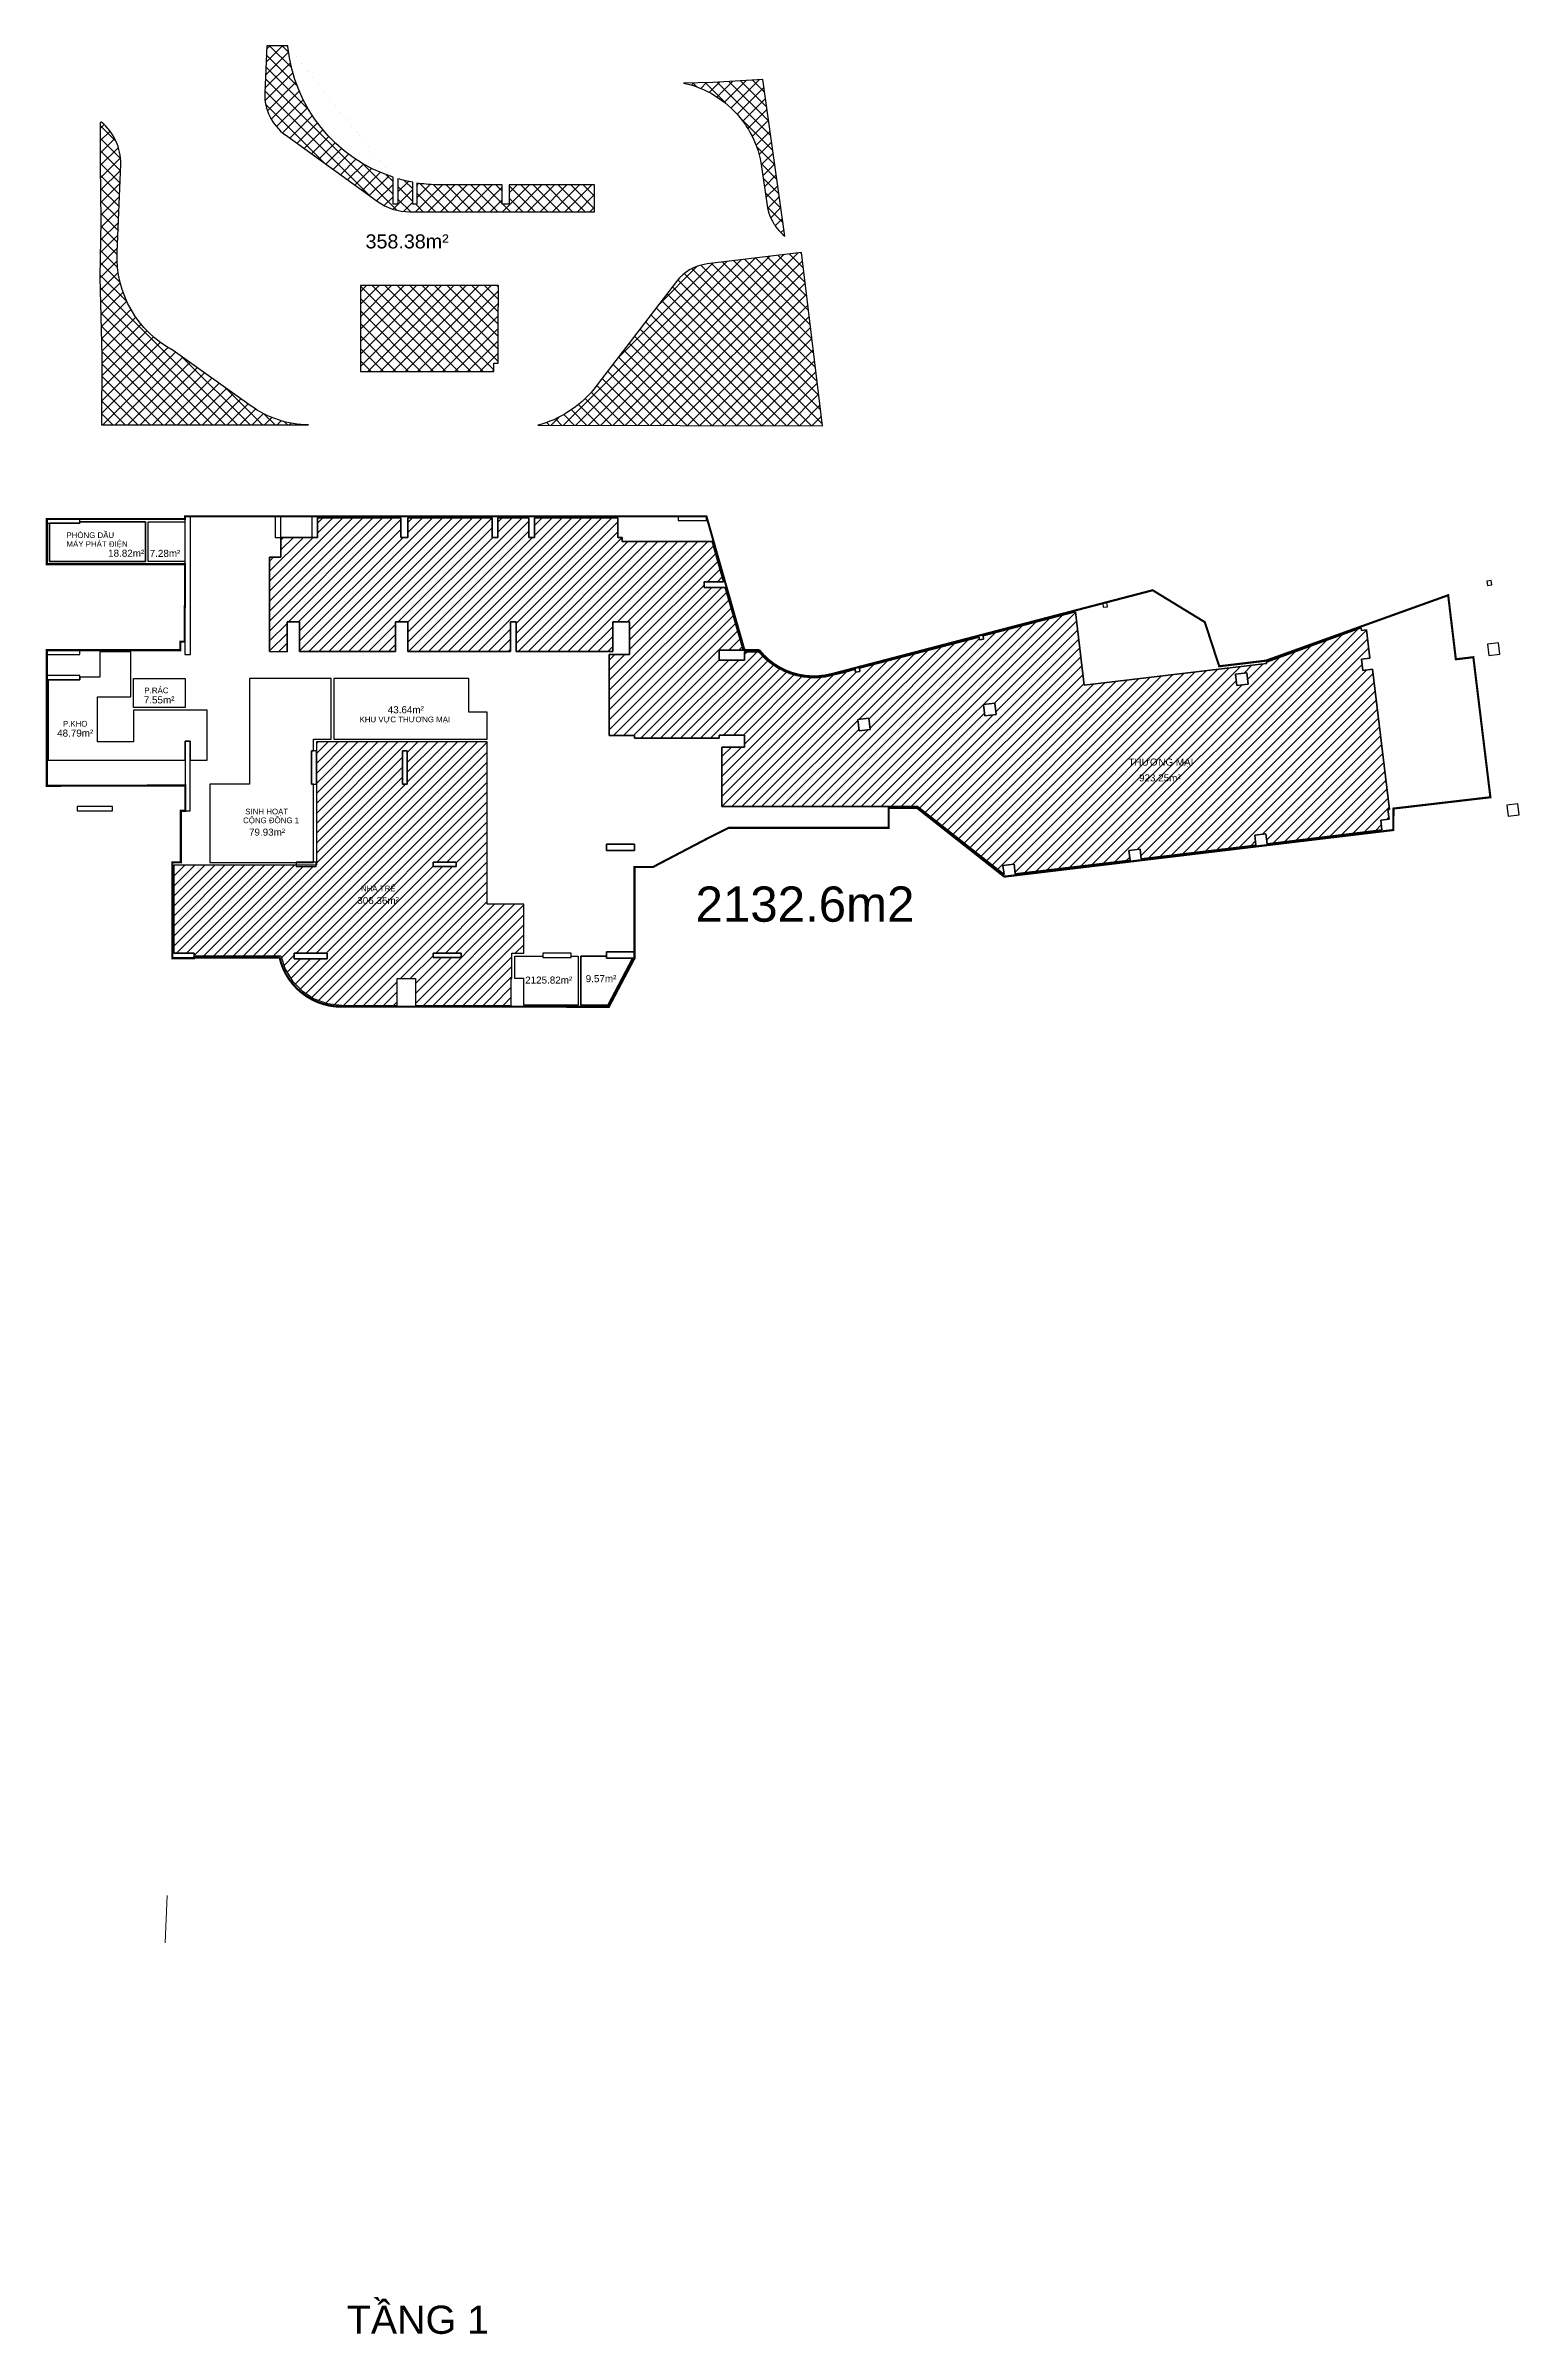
# Model space of a CAD drawing. Header units: millimetres. Extents: x -1033108 to 51274, y -86347 to 92949.
# Drawn here: x -673947 to -569402, y -86347 to 76025 of the extents above; entities that cross this region are included whole.
import ezdxf
from ezdxf.enums import TextEntityAlignment as Align

# ---------------------------------------------------------------- set-up
doc = ezdxf.new("R2010")
doc.units = ezdxf.units.MM
doc.header["$MEASUREMENT"] = 0
doc.linetypes.add('Hidden 1_8_', pattern=[4.7625, 3.175, -1.5875])
doc.layers.add('CHU', color=181, linetype='Continuous', lineweight=5)
doc.layers.add('NET-THAY', color=2, linetype='Continuous', lineweight=9)
doc.layers.add('DT 1', color=230, linetype='Continuous')
doc.layers.add('DT CH', color=5, linetype='Continuous')
doc.styles.add('Arial_3', font='arial_0.ttf', dxfattribs={"height": 400})
doc.styles.add('Arial_4', font='arial_0.ttf', dxfattribs={"height": 500})
doc.styles.add('Arial_6', font='arial_0.ttf', dxfattribs={"height": 440})
doc.styles.get("Standard").update_dxf_attribs({"font": 'arial_0.ttf'})
pattern_1 = [(45, (-477314.2, -65464.6), (-353.5534, 353.5534), [])]

msp = doc.modelspace()

# ---------------------------------------------------------------- hatches: boundary and pattern name
at = {"layer": 'DT 1'}
h = msp.add_hatch(dxfattribs=at)
h.set_pattern_fill('ANSI37', color=256, scale=5000)
h.set_pattern_definition([(45, (0, 219640.1), (-441.94174, 441.94174), []), (135, (0, 219640.1), (-441.94174, -441.94174), [])])
h.paths.add_polyline_path([(-620334, 61348), (-627008, 60548, 0.2018628), (-629187, 59308), (-635059, 51660, -0.1571411), (-639043, 49094), (-618842, 49064)])
h.paths.add_polyline_path([(-641849, 56015), (-641824, 59015), (-651624, 59015), (-651624, 52915), (-649274, 52915), (-642149, 52905), (-642149, 53515), (-641849, 53515)])
h.paths.add_polyline_path([(-655304, 49118, -0.1516955), (-659369, 50456), (-664898, 54396, -0.2882316), (-668884, 61354), (-668627, 67617, 0.2292225), (-669991, 70609), (-670082, 70581), (-670076, 67574), (-670042, 63604), (-670110, 59610), (-669961, 54008), (-669985, 49140)])
edge = h.paths.add_edge_path()
edge.add_line((-641560, 66153), (-646279, 66159))
edge.add_arc((-645863, 77566), 11414, 261.19761, 267.91217, ccw=False)
edge.add_line((-647610, 66286), (-647610, 64775))
edge.add_line((-647610, 64775), (-647910, 64775))
edge.add_line((-647910, 64775), (-647910, 66338))
edge.add_arc((-645878, 77210), 11061, 253.81915, 259.41081, ccw=False)
edge.add_line((-648960, 66588), (-648960, 64775))
edge.add_line((-648960, 64775), (-649310, 64775))
edge.add_line((-649310, 64775), (-649310, 66696))
edge.add_arc((-645910, 77073), 10920, 185.82554, 251.85864, ccw=False)
edge.add_line((-656774, 75965), (-656774, 76025))
edge.add_line((-656774, 76025), (-658271, 76025))
edge.add_line((-658271, 76025), (-658409, 72681))
edge.add_arc((-654918, 72539), 3494, 177.67367, 234.49034)
edge.add_line((-656948, 69695), (-650444, 64993))
edge.add_arc((-648117, 68246), 4000, 234.43368, 270)
edge.add_line((-648117, 64246), (-635010, 64246))
edge.add_line((-635010, 64246), (-635010, 64775))
edge.add_line((-635010, 64775), (-635010, 66153))
edge.add_line((-635010, 66153), (-641060, 66153))
edge.add_line((-641060, 66153), (-641060, 64775))
edge.add_line((-641060, 64775), (-641560, 64775))
edge.add_line((-641560, 64775), (-641560, 66153))
h.paths.add_polyline_path([(-621498, 62514), (-621498, 62514), (-623077, 73639), (-626623, 73418), (-628692, 73382), (-628364, 73303), (-628084, 73223), (-627808, 73131), (-627536, 73028), (-627268, 72914), (-627006, 72789), (-626745, 72652), (-626488, 72502), (-626236, 72341), (-625992, 72170), (-625755, 71989), (-625526, 71798), (-625306, 71598), (-625093, 71389), (-624890, 71170), (-624696, 70944), (-624512, 70709), (-624309, 70423), (-624246, 70329), (-624097, 70092), (-623959, 69850), (-623831, 69606), (-623714, 69361), (-623605, 69105), (-623502, 68836), (-623410, 68561), (-623329, 68281), (-623259, 67998), (-623201, 67713), (-623155, 67425), (-622767, 64700), (-622730, 64494), (-622689, 64320), (-622639, 64149), (-622574, 63967), (-622499, 63788), (-622434, 63654), (-622392, 63573), (-622346, 63491), (-622291, 63399), (-622248, 63332), (-622166, 63210), (-622048, 63056), (-621923, 62909), (-621777, 62758), (-621641, 62632), (-621498, 62514)])
at = {"layer": 'DT CH'}
h = msp.add_hatch(dxfattribs=at)
h.set_pattern_fill('AL_TUONG', color=256, scale=5)
h.set_pattern_definition(pattern_1)
h.paths.add_polyline_path([(-579805, 31786), (-580501, 31703), (-580597, 32497), (-580001, 32568), (-580241, 34574), (-580588, 34532), (-580611, 34728), (-587336, 32286), (-587329, 32199), (-600267, 30649), (-600891, 35856), (-607433, 34151), (-607406, 33920), (-607703, 33885), (-607726, 34075), (-616223, 31861), (-616195, 31624), (-616493, 31588), (-616516, 31785), (-617203, 31581), (-618146, 31360), (-618643, 31252), (-619151, 31193), (-619661, 31195), (-620169, 31238), (-620668, 31341), (-621158, 31485), (-621627, 31685), (-622078, 31922), (-622498, 32212), (-622894, 32534), (-623374, 33032), (-624372, 33032), (-624372, 32442), (-626172, 32442), (-626172, 33142), (-624476, 33142), (-625740, 37592), (-627242, 37592), (-627242, 37992), (-625854, 37992), (-626664, 40842), (-633047, 40842), (-633047, 41142), (-633347, 41142), (-633347, 42526), (-639272, 42526), (-639272, 41142), (-639672, 41142), (-639672, 42526), (-641872, 42526), (-641872, 41142), (-642272, 41142), (-642272, 42526), (-648247, 42526), (-648247, 41142), (-648747, 41142), (-648747, 42526), (-654672, 42526), (-654672, 41142), (-654672, 41142), (-655072, 41142), (-657272, 41142), (-657272, 39732), (-658072, 39732), (-658072, 33042), (-656822, 33032), (-656822, 35142), (-655947, 35142), (-655947, 33042), (-649122, 33042), (-649122, 35142), (-648247, 35142), (-648247, 33042), (-640972, 33042), (-640972, 35142), (-640572, 35142), (-640572, 33042), (-633722, 33042), (-633722, 35142), (-632522, 35142), (-632522, 32842), (-633972, 32842), (-633972, 27092), (-632172, 27092), (-632172, 26892), (-626173, 26892), (-626173, 27117), (-624372, 27117), (-624373, 26267), (-625973, 26267), (-625973, 22042), (-612101, 22042), (-605958, 17214), (-606040, 17867), (-605242, 17963), (-605159, 17268), (-597017, 18243), (-597101, 18938), (-596306, 19033), (-596223, 18338), (-588081, 19313), (-588164, 20008), (-587370, 20104), (-587287, 19409), (-579145, 20384), (-579229, 21079), (-578633, 21150), (-578716, 21835), (-578617, 21847)])
h.paths.add_polyline_path([(-615546, 28311), (-616340, 28216), (-616245, 27421), (-615451, 27516)], flags=16)
h.paths.add_polyline_path([(-606610, 29381), (-607404, 29286), (-607309, 28492), (-606515, 28587)], flags=16)
h.paths.add_polyline_path([(-588738, 31522), (-589532, 31427), (-589437, 30633), (-588643, 30728)], flags=16)
h = msp.add_hatch(dxfattribs=at)
h.set_pattern_fill('AL_TUONG', color=256, scale=5)
h.set_pattern_definition(pattern_1)
h.paths.add_polyline_path([(-642622, 26632), (-654747, 26632), (-654747, 25992), (-654747, 25992), (-654747, 23642), (-654747, 17883), (-654772, 17792), (-656172, 17792), (-656172, 17883), (-664866, 17883), (-664866, 11642), (-663421, 11642), (-663421, 11447), (-657260, 11447), (-656953, 10503), (-656436, 9649), (-655742, 8936), (-654903, 8397), (-653964, 8061), (-652974, 7947), (-652872, 7938), (-649022, 7938), (-649022, 9842), (-647722, 9842), (-647722, 7938), (-640922, 7938), (-640922, 9842), (-640872, 9842), (-640872, 11632), (-640022, 11632), (-640022, 15112), (-642622, 15112)])
h.paths.add_polyline_path([(-644472, 11342), (-644472, 11642), (-646472, 11642), (-646472, 11342)], flags=16)
h.paths.add_polyline_path([(-656322, 11642), (-656322, 11242), (-653972, 11242), (-653972, 11642)], flags=16)
h.paths.add_polyline_path([(-648297, 25992), (-648647, 25992), (-648647, 23642), (-648297, 23642)], flags=16)
h.paths.add_polyline_path([(-644822, 17792), (-644822, 18092), (-646472, 18092), (-646472, 17792)], flags=16)

# ---------------------------------------------------------------- linework, layer by layer
at = {"layer": 'DT 1'}
for points in [[(-641560, 66153), (-646279, 66159, -0.0293062), (-647610, 66286), (-647610, 64775), (-647910, 64775), (-647910, 66338, -0.0244031), (-648960, 66588), (-648960, 64775), (-649310, 64775), (-649310, 66696, -0.2963706), (-656774, 75965), (-656774, 76025), (-658271, 76025), (-658409, 72681, 0.2531163), (-656948, 69695), (-650444, 64993, 0.1564453), (-648117, 64246), (-635010, 64246), (-635010, 64775), (-635010, 66153), (-641060, 66153), (-641060, 64775), (-641560, 64775)], [(-664898, 54396, -0.2882316), (-668884, 61354), (-668627, 67617, 0.2292225), (-669991, 70609), (-670082, 70581), (-670076, 67574), (-670042, 63604), (-670110, 59610), (-669961, 54008), (-669985, 49140), (-655304, 49118, -0.1516955), (-659369, 50456), (-664898, 54396, -0.2882316)], [(-620334, 61348), (-627008, 60548, 0.2018628), (-629187, 59308), (-635059, 51660, -0.1571411), (-639043, 49094), (-618842, 49064), (-620334, 61348)]]:
    msp.add_lwpolyline(points, format="xyb", close=True, dxfattribs=at)
for points in [[(-621498, 62514), (-621498, 62514), (-623077, 73639), (-626623, 73418), (-628692, 73382), (-628364, 73303), (-628084, 73223), (-627808, 73131), (-627536, 73028), (-627268, 72914), (-627006, 72789), (-626745, 72652), (-626488, 72502), (-626236, 72341), (-625992, 72170), (-625755, 71989), (-625526, 71798), (-625306, 71598), (-625093, 71389), (-624890, 71170), (-624696, 70944), (-624512, 70709), (-624309, 70423), (-624246, 70329), (-624097, 70092), (-623959, 69850), (-623831, 69606), (-623714, 69361), (-623605, 69105), (-623502, 68836), (-623410, 68561), (-623329, 68281), (-623259, 67998), (-623201, 67713), (-623155, 67425), (-622767, 64700), (-622730, 64494), (-622689, 64320), (-622639, 64149), (-622574, 63967), (-622499, 63788), (-622434, 63654), (-622392, 63573), (-622346, 63491), (-622291, 63399), (-622248, 63332), (-622166, 63210), (-622048, 63056), (-621923, 62909), (-621777, 62758), (-621641, 62632), (-621498, 62514)], [(-641824, 59015), (-651624, 59015), (-651624, 52915), (-649274, 52915), (-642149, 52905), (-642149, 53515), (-641849, 53515), (-641849, 56015), (-641824, 59015)], [(-666872, 42242), (-671522, 42242), (-671522, 42142), (-673672, 42142), (-673672, 39442), (-666872, 39442)], [(-666672, 42242), (-664072, 42242), (-664072, 39442), (-666672, 39442)], [(-636672, 11432), (-636172, 11432), (-636172, 7942), (-640020, 7942), (-640020, 9842), (-640672, 9842), (-640672, 11432), (-638672, 11432), (-638672, 11342), (-636672, 11342)], [(-635972, 11432), (-634172, 11432), (-634172, 11292), (-632312, 11292), (-634070, 7942), (-635972, 7942)]]:
    msp.add_lwpolyline(points, close=True, dxfattribs=at)
at = {"layer": 'DT 1', "linetype": 'Hidden 1_8_', "ltscale": 150, "const_width": 150}
msp.add_lwpolyline([(-605941, 17073), (-612123, 21942), (-614136, 21942), (-614136, 20532), (-625506, 20532), (-627135, 19710), (-630869, 17753), (-632172, 17753), (-632172, 11292), (-633995, 7838), (-652975, 7845, -0.3500791), (-657358, 11332), (-663422, 11332), (-663427, 11292), (-664972, 11292), (-664972, 18082), (-664362, 18082), (-664362, 21742), (-664047, 21742), (-664047, 23542), (-673872, 23517), (-673872, 33142), (-664397, 33142), (-664397, 33742), (-664097, 33742), (-664097, 36242), (-664072, 36242), (-664072, 39242), (-673872, 39242), (-673871, 42442), (-664072, 42442), (-664072, 42642), (-627072, 42642), (-624372, 33142), (-623327, 33142, 0.2976636), (-618170, 31447), (-595411, 37393), (-591712, 35133), (-590690, 31998), (-587375, 32395), (-574444, 37040), (-573899, 32494), (-572658, 32642), (-571448, 22706), (-578321, 21903), (-578339, 20380), (-605941, 17073)], format="xyb", dxfattribs=at)
at = {"layer": 'DT 1', "ltscale": 1000}
for points in [[(-671522, 42142), (-671522, 42442), (-673872, 42442), (-673872, 42142)], [(-663672, 42642), (-664072, 42642), (-664072, 32842), (-663672, 32842)], [(-654672, 42642), (-655072, 42642), (-655072, 41142), (-654672, 41142)], [(-629072, 42642), (-629072, 42342), (-627072, 42342), (-627072, 42642)], [(-571692, 38039), (-571656, 37741), (-571358, 37777), (-571394, 38075)], [(-598950, 36479), (-598914, 36181), (-598616, 36217), (-598652, 36515)], [(-664047, 21742), (-663697, 21742), (-663697, 26692), (-664047, 26692)], [(-669222, 21742), (-669222, 22042), (-671722, 22042), (-671722, 21742)], [(-654772, 17792), (-654772, 18092), (-656172, 18092), (-656172, 17792)], [(-644822, 17792), (-644822, 18092), (-646472, 18092), (-646472, 17792)], [(-634172, 19367), (-634172, 18917), (-632172, 18917), (-632172, 19367)], [(-663421, 11292), (-663421, 11642), (-664971, 11642), (-664971, 11292)], [(-656322, 11642), (-656322, 11242), (-653972, 11242), (-653972, 11642)], [(-644472, 11342), (-644472, 11642), (-646472, 11642), (-646472, 11342)], [(-636672, 11342), (-636672, 11642), (-638672, 11642), (-638672, 11342)], [(-634172, 11742), (-634172, 11292), (-632172, 11292), (-632172, 11742)]]:
    msp.add_lwpolyline(points, close=True, dxfattribs=at)
at = {"layer": 'DT 1', "color": 1}
msp.add_lwpolyline([(-666872, 42242), (-666872, 39442), (-673672, 39442), (-673672, 42142), (-671522, 42142), (-671522, 42242), (-666872, 42242)], dxfattribs=at)
for points in [[(-580001, 32568), (-580241, 34574), (-580588, 34532), (-580611, 34728), (-587336, 32286), (-587329, 32199), (-600267, 30649), (-600891, 35856), (-607433, 34151), (-607406, 33920), (-607703, 33885), (-607726, 34075), (-616223, 31861), (-616195, 31624), (-616493, 31588), (-616516, 31785), (-617203, 31581), (-618146, 31360), (-618639, 31253), (-618648, 31251), (-619145, 31194), (-619157, 31193), (-619657, 31195), (-619665, 31196), (-620163, 31238), (-620175, 31239), (-620664, 31341), (-620672, 31343), (-621152, 31483), (-621163, 31487), (-621623, 31683), (-621631, 31687), (-622073, 31919), (-622083, 31926), (-622495, 32209), (-622501, 32214), (-622889, 32530), (-622898, 32538), (-623374, 33032), (-624372, 33032), (-624372, 32442), (-626172, 32442), (-626172, 33142), (-624476, 33142), (-625740, 37592), (-627242, 37592), (-627242, 37992), (-625854, 37992), (-626664, 40842), (-633047, 40842), (-633047, 41142), (-633347, 41142), (-633347, 42526), (-639272, 42526), (-639272, 41142), (-639672, 41142), (-639672, 42526), (-641872, 42526), (-641872, 41142), (-642272, 41142), (-642272, 42526), (-648247, 42526), (-648247, 41142), (-648747, 41142), (-648747, 42526), (-654672, 42526), (-654672, 41142), (-657272, 41142), (-657272, 39732), (-658072, 39732), (-658072, 33042), (-656822, 33032), (-656822, 35142), (-655947, 35142), (-655947, 33042), (-649122, 33042), (-649122, 35142), (-648247, 35142), (-648247, 33042), (-640972, 33042), (-640972, 35142), (-640572, 35142), (-640572, 33042), (-633722, 33042), (-633722, 35142), (-632522, 35142), (-632522, 32842), (-633972, 32842), (-633972, 27092), (-632172, 27092), (-632172, 26892), (-626173, 26892), (-626173, 27117), (-624372, 27117), (-624373, 26267), (-625973, 26267), (-625973, 22042), (-612101, 22042), (-605958, 17214), (-606040, 17867), (-605242, 17963), (-605159, 17268), (-597017, 18243), (-597101, 18938), (-596306, 19033), (-596223, 18338), (-588081, 19313), (-588164, 20008), (-587370, 20104), (-587287, 19409), (-579145, 20384), (-579229, 21079), (-578633, 21150), (-578716, 21835), (-578617, 21847), (-579805, 31786), (-580501, 31703), (-580597, 32497)], [(-667922, 33026), (-670113, 33026), (-670113, 31217), (-671522, 31217), (-671522, 31042), (-673772, 31042), (-673772, 25332), (-664047, 25332), (-664047, 26692), (-663697, 26692), (-663697, 25332), (-662497, 25332), (-662497, 28882), (-667712, 28882), (-667712, 26642), (-670272, 26642), (-670272, 29842), (-667922, 29842)], [(-667722, 31142), (-664057, 31142), (-664057, 29082), (-667722, 29082)], [(-662297, 23632), (-662296, 18082), (-654947, 18082), (-654947, 23642), (-655097, 23642), (-655097, 25992), (-654947, 25992), (-654947, 26833), (-653697, 26833), (-653696, 31133), (-659497, 31131), (-659497, 23632)], [(-653497, 31133), (-653497, 26833), (-642622, 26832), (-642622, 28732), (-643922, 28732), (-643922, 31132)], [(-642622, 26632), (-654747, 26632), (-654747, 17883), (-664866, 17883), (-664866, 11642), (-663422, 11642), (-663422, 11447), (-657260, 11447), (-656953, 10503), (-656436, 9649), (-655742, 8936), (-654903, 8397), (-653964, 8061), (-652974, 7947), (-652872, 7938), (-649022, 7938), (-649022, 9842), (-647722, 9842), (-647722, 7938), (-640922, 7938), (-640922, 9842), (-640872, 9842), (-640872, 11632), (-640022, 11632), (-640022, 15112), (-642622, 15112)]]:
    msp.add_lwpolyline(points, close=True, dxfattribs=at)
at = {"layer": 'DT 1', "ltscale": 1000, "elevation": 0}
for points in [[(-657272, 42642), (-657672, 42642), (-657672, 41142), (-657272, 41142)], [(-671522, 32842), (-671522, 33142), (-673872, 33142), (-673872, 32842)], [(-671522, 31042), (-671522, 31342), (-673872, 31342), (-673872, 31042)], [(-654747, 25992), (-655097, 25992), (-655097, 23642), (-654747, 23642)], [(-648297, 25992), (-648647, 25992), (-648647, 23642), (-648297, 23642)]]:
    msp.add_lwpolyline(points, close=True, dxfattribs=at)
at = {"layer": 'DT 1', "lineweight": 25}
for points in [[(-570865, 33661), (-571660, 33566), (-571564, 32771), (-570770, 32867)], [(-588738, 31522), (-589532, 31427), (-589437, 30633), (-588643, 30728)], [(-606610, 29381), (-607404, 29286), (-607309, 28492), (-606515, 28587)], [(-615546, 28311), (-616340, 28216), (-616245, 27421), (-615451, 27516)], [(-570292, 22147), (-570197, 21353), (-569402, 21448), (-569497, 22242)]]:
    msp.add_lwpolyline(points, close=True, dxfattribs=at)
at = {"layer": 'DT CH'}
msp.add_lwpolyline([(-635972, 11432), (-634172, 11432), (-634172, 11742), (-632172, 11742), (-632172, 17753), (-630869, 17753), (-627135, 19710), (-625506, 20532), (-614136, 20532), (-614136, 21942), (-612123, 21942), (-605941, 17073), (-578339, 20380), (-578321, 21903), (-571448, 22706), (-572658, 32642), (-573899, 32494), (-574444, 37040), (-587375, 32395), (-590690, 31998), (-591712, 35133), (-595411, 37393), (-618170, 31447, -0.2976636), (-623327, 33142), (-624372, 33142), (-627072, 42642), (-664072, 42642), (-664072, 42442), (-673871, 42442), (-673872, 39242), (-664072, 39242), (-664072, 36242), (-664097, 36242), (-664097, 33742), (-664397, 33742), (-664397, 33142), (-673872, 33142), (-673872, 23517), (-664047, 23542), (-664047, 21742), (-664362, 21742), (-664362, 18082), (-664972, 18082), (-664972, 11292), (-663427, 11292), (-663422, 11332), (-657358, 11332, 0.3500791), (-652975, 7845), (-633995, 7838), (-632172, 11292), (-632312, 11292), (-634070, 7942), (-635972, 7942)], format="xyb", close=True, dxfattribs=at)
for points in [[(-625973, 22042), (-625973, 26267), (-624373, 26267), (-624372, 27117), (-626173, 27117), (-626173, 26892), (-632172, 26892), (-632172, 27092), (-633972, 27092), (-633972, 32842), (-632522, 32842), (-632522, 35142), (-633722, 35142), (-633722, 33042), (-640572, 33042), (-640572, 35142), (-640972, 35142), (-640972, 33042), (-648247, 33042), (-648247, 35142), (-649122, 35142), (-649122, 33042), (-655947, 33042), (-655947, 35142), (-656822, 35142), (-656822, 33032), (-658072, 33042), (-658072, 39732), (-657272, 39732), (-657272, 41142), (-654672, 41142), (-654672, 42526), (-648747, 42526), (-648747, 41142), (-648247, 41142), (-648247, 42526), (-642272, 42526), (-642272, 41142), (-641872, 41142), (-641872, 42526), (-639672, 42526), (-639672, 41142), (-639272, 41142), (-639272, 42526), (-633347, 42526), (-633347, 41142), (-633047, 41142), (-633047, 40842), (-626664, 40842), (-625854, 37992), (-627242, 37992), (-627242, 37592), (-625740, 37592), (-624476, 33142), (-626172, 33142), (-626172, 32442), (-624372, 32442), (-624372, 33032), (-623374, 33032), (-622898, 32538), (-622889, 32530), (-622501, 32214), (-622495, 32209), (-622083, 31926), (-622073, 31919), (-621631, 31687), (-621623, 31683), (-621163, 31487), (-621152, 31483), (-620672, 31343), (-620664, 31341), (-620175, 31239), (-620163, 31238), (-619665, 31196), (-619657, 31195), (-619157, 31193), (-619145, 31194), (-618648, 31251), (-618639, 31253), (-618146, 31360), (-617203, 31581), (-616516, 31785), (-616493, 31588), (-616195, 31624), (-616223, 31861), (-607726, 34075), (-607703, 33885), (-607406, 33920), (-607433, 34151), (-600891, 35856), (-600267, 30649), (-587329, 32199), (-587336, 32286), (-580611, 34728), (-580588, 34532), (-580241, 34574), (-580001, 32568), (-580597, 32497), (-580501, 31703), (-579805, 31786), (-578617, 21847), (-578716, 21835), (-578633, 21150), (-579229, 21079), (-579145, 20384), (-587287, 19409), (-587370, 20104), (-588164, 20008), (-588081, 19313), (-596223, 18338), (-596306, 19033), (-597101, 18938), (-597017, 18243), (-605159, 17268), (-605242, 17963), (-606040, 17867), (-605958, 17214), (-612101, 22042)], [(-655097, 25992), (-654947, 25992), (-654947, 26833), (-653697, 26833), (-653696, 31133), (-659497, 31131), (-659497, 23632), (-662297, 23632), (-662296, 18082), (-656172, 18082), (-656172, 18092), (-654947, 18092), (-654947, 23642), (-655097, 23642)], [(-643922, 31132), (-653497, 31133), (-653497, 26833), (-642622, 26832), (-642622, 28732), (-643922, 28732)], [(-589437, 30633), (-589532, 31427), (-588738, 31522), (-588643, 30728)], [(-607309, 28492), (-607404, 29286), (-606610, 29381), (-606515, 28587)], [(-616245, 27421), (-616340, 28216), (-615546, 28311), (-615451, 27516)], [(-648297, 23642), (-648647, 23642), (-648647, 25992), (-648297, 25992)], [(-644822, 17792), (-646472, 17792), (-646472, 18092), (-644822, 18092)], [(-634172, 18917), (-634172, 19367), (-632172, 19367), (-632172, 18917)], [(-653972, 11242), (-656322, 11242), (-656322, 11642), (-653972, 11642)], [(-644472, 11342), (-646472, 11342), (-646472, 11642), (-644472, 11642)], [(-636672, 11342), (-636672, 11432), (-636672, 11642), (-638672, 11642), (-638672, 11342)], [(-632312, 11292), (-634172, 11292), (-634172, 11432), (-635972, 11432), (-635972, 7942), (-634070, 7942)]]:
    msp.add_lwpolyline(points, close=True, dxfattribs=at)
at = {"layer": 'NET-THAY'}
msp.add_line((-665471, -58568), (-665332, -55226), dxfattribs=at)

# ---------------------------------------------------------------- texts
at = {"layer": 'CHU', "color": 7, "line_spacing_factor": 0.936439}
for s, insert, char_height, width, attachment_point, style in [('\\pt2540,5080,7620,10160,12700,15240,17780,20320,22860,25400,27940,30480,33020,35560,38100,40640,43180,45720,48260,50800,53340,55880,58420,60960,63500,66040,68580,71120,73660,76200,78740,81280;PHÒNG DẦU MÁY PHÁT ĐIỆN', (-672480, 41498), 400, 4689.28, 1, 'Arial_3'), ('\\pt2540,5080,7620,10160,12700,15240,17780,20320,22860,25400,27940,30480,33020,35560,38100,40640,43180,45720,48260,50800,53340,55880,58420,60960,63500,66040,68580,71120,73660,76200,78740,81280;P.RÁC', (-666949, 30488), 400, 1777.6, 1, 'Arial_3'), ('\\pt2540,5080,7620,10160,12700,15240,17780,20320,22860,25400,27940,30480,33020,35560,38100,40640,43180,45720,48260,50800,53340,55880,58420,60960,63500,66040,68580,71120,73660,76200,78740,81280;P.KHO', (-672731, 28123), 400, 1803.86, 1, 'Arial_3'), ('\\pt2540,5080,7620,10160,12700,15240,17780,20320,22860,25400,27940,30480,33020,35560,38100,40640,43180,45720,48260,50800,53340,55880,58420,60960,63500,66040,68580,71120,73660,76200,78740,81280;KHU VỰC THƯƠNG MẠI', (-651684, 28428), 400, 6627.62, 1, 'Arial_3'), ('THƯƠNG MẠI', (-597132, 25451), 500, 6815.48, 1, 'Arial_4'), ('\\pt2540,5080,7620,10160,12700,15240,17780,20320,22860,25400,27940,30480,33020,35560,38100,40640,43180,45720,48260,50800,53340,55880,58420,60960,63500,66040,68580,71120,73660,76200,78740,81280; SINH HOẠT CỘNG ĐỒNG 1', (-659947, 21891), 400, 4168, 1, 'Arial_3'), ('\\pt2540,5080,7620,10160,12700,15240,17780,20320,22860,25400,27940,30480,33020,35560,38100,40640,43180,45720,48260,50800,53340,55880,58420,60960,63500,66040,68580,71120,73660,76200,78740,81280;NHẢ TRẺ', (-651588, 16434), 400, 2539.14, 1, 'Arial_3'), ('\\pt5080,10160,15240,20320,25400,30480,35560,40640,45720,50800,55880,60960,66040,71120,76200,81280,86360,91440,96520,1.01600E+005,1.06680E+005,1.11760E+005,1.16840E+005,1.21920E+005,1.27000E+005,1.32080E+005,1.37160E+005,1.42240E+005,1.47320E+005,1.52400E+005,1.57480E+005,1.62560E+005;TẦNG 1', (-642497, -84318), 2000, 28969.91, 3, 'Arial_6')]:
    msp.add_mtext(s, dxfattribs=dict(at, insert=insert, char_height=char_height, width=width, attachment_point=attachment_point, style=style))
at = {"layer": 'DT 1'}
for s, height, p in [('358.38m²', 1000, (-648308, 62145)), ('2132.6m2', 2500, (-620079, 15123))]:
    msp.add_text(s, height=height, dxfattribs=at).set_placement(p, align=Align.MIDDLE_CENTER)
at = {"layer": 'DT 1', "ltscale": 1000}
for s, p in [('18.82m²', (-668241, 40020)), ('7.28m²', (-665486, 40008)), ('7.55m²', (-665904, 29613)), ('43.64m²', (-648402, 28915)), ('48.79m²', (-671858, 27257)), ('923.25m²', (-594902, 24083)), ('79.93m²', (-658246, 20230)), ('306.36m²', (-650368, 15378)), ('2125.82m²', (-638264, 9734)), ('9.57m²', (-634549, 9835))]:
    msp.add_text(s, height=500, dxfattribs=at).set_placement(p, align=Align.MIDDLE_CENTER)

doc.saveas('drawing.dxf')
